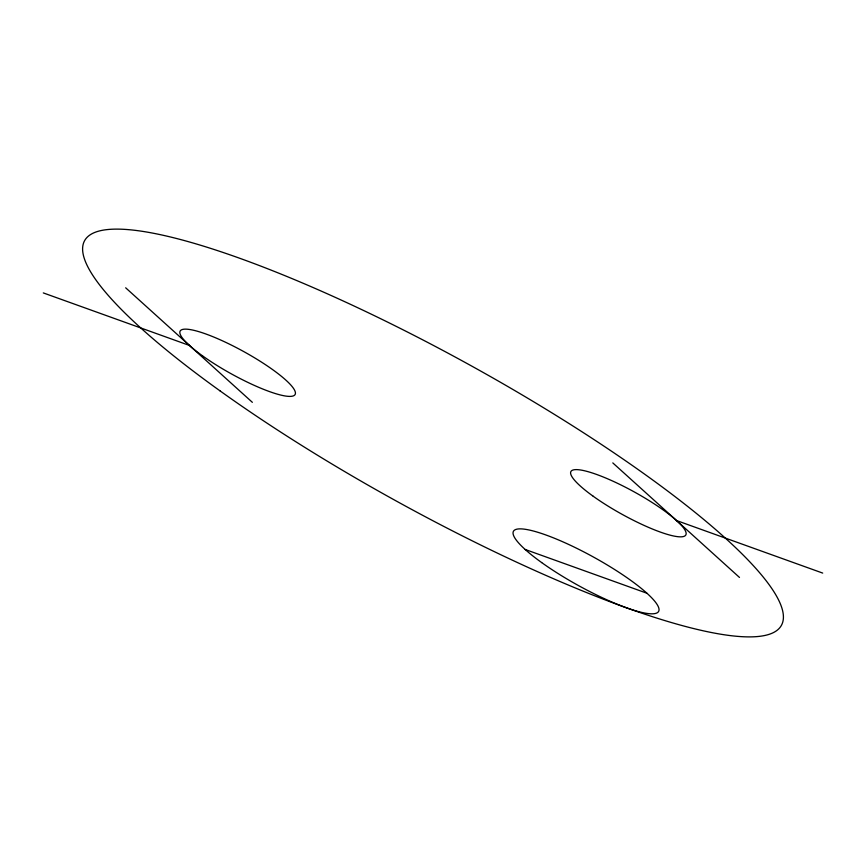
<?xml version="1.0" encoding="UTF-8"?>
<svg xmlns="http://www.w3.org/2000/svg" width="866" height="866" viewBox="0 0 866 866"><rect width="100%" height="100%" fill="white"/><g stroke="black" fill="none" stroke-linecap="round" stroke-linejoin="round"><path stroke-width="1.3" d="M43.3 292.914L189.438 345.447M676.562 520.553L822.7 573.086M525.142 549.455L646.924 593.232M612.803 462.909L739.488 577.438M125.667 287.804L252.363 402.333M593.232 496.272A65.643 12.752 28.9 0 0 685.666 535.188A65.643 12.752 28.9 0 0 606.178 478.205A65.643 12.752 28.9 0 0 593.232 496.272M202.514 355.829A65.643 12.752 28.9 0 0 294.949 394.744A65.643 12.752 28.9 0 0 215.461 337.751A65.643 12.752 28.9 0 0 202.514 355.829M541.661 562.564A82.909 16.108 28.9 0 0 658.42 611.721A82.909 16.108 28.9 0 0 558.018 539.735A82.909 16.108 28.9 0 0 541.661 562.564M220.029 390.869A397.981 77.301 28.9 0 0 780.472 626.832A397.981 77.301 28.9 0 0 298.499 281.298A397.981 77.301 28.9 0 0 220.029 390.869"/></g></svg>
